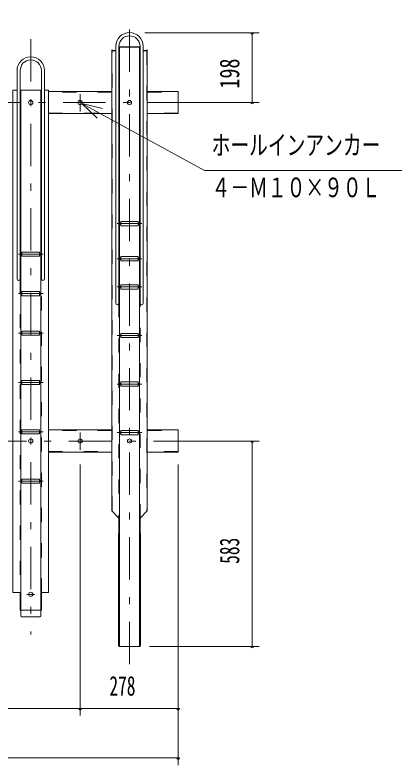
# Model space of a CAD drawing. Units: millimetres, scale not verified. Extents: x -5940 to 5940, y -6448 to 6448.
# Drawn here: x 57 to 1155, y 4320 to 6448 of the extents above; entities that cross this region are included whole.
import ezdxf
from ezdxf.enums import TextEntityAlignment as Align

# ---------------------------------------------------------------- set-up
doc = ezdxf.new("R2010")
doc.units = ezdxf.units.MM
doc.header["$LTSCALE"] = 10
doc.linetypes.add('USER2', pattern=[10, 4, -6])
doc.linetypes.add('USER3', pattern=[24, 12, -5, 2, -5])
for name, color, linetype, lineweight in [('0-2_2-0BOLD', 7, 'Continuous', 18), ('0-3_2-1HIDDEN', 3, 'USER2', 18), ('0-4_2-2CENTER', 3, 'USER3', 18), ('0-5_2-5DIM', 3, 'Continuous', 18)]:
    doc.layers.add(name, color=color, linetype=linetype, lineweight=lineweight)
doc.styles.add('ＭＳ ゴシック', font='')
doc.styles.get('ＭＳ ゴシック').set_extended_font_data('MS Gothic')

msp = doc.modelspace()

# ---------------------------------------------------------------- linework, layer by layer
at = {"layer": '0-2_2-0BOLD'}
for p, q in [((342.92, 6346.2), (331.52, 6346.2)), ((342.92, 5630.22), (342.92, 6358.61)), ((351.92, 6358.61), (351.92, 5630.22)), ((411.92, 6356.93), (351.92, 6356.93)), ((353.52, 6346.2), (351.92, 6346.2)), ((411.92, 6346.2), (410.32, 6346.2)), ((411.92, 5630.22), (411.92, 6358.61)), ((420.92, 6358.61), (420.92, 5630.22)), ((420.92, 6346.2), (432.32, 6346.2)), ((62.92, 6290.27), (62.92, 5699.27)), ((71.92, 5699.27), (71.92, 6290.27)), ((131.92, 5699.27), (131.92, 6290.27)), ((140.92, 6290.27), (140.92, 5699.27)), ((71.92, 6234.27), (131.92, 6234.27)), ((152.32, 6234.27), (140.92, 6234.27)), ((331.52, 6230.77), (152.32, 6230.77)), ((152.32, 6167.77), (331.52, 6167.77)), ((353.52, 5857.87), (356.92, 5857.87)), ((356.92, 5853.87), (353.52, 5853.87)), ((406.92, 5857.87), (410.32, 5857.87)), ((410.32, 5853.87), (406.92, 5853.87)), ((73.52, 5771.27), (76.92, 5771.27)), ((76.92, 5767.27), (73.52, 5767.27)), ((126.92, 5771.27), (130.32, 5771.27)), ((130.32, 5767.27), (126.92, 5767.27)), ((356.92, 5758.41), (353.52, 5758.41)), ((353.52, 5754.41), (356.92, 5754.41)), ((410.32, 5758.41), (406.92, 5758.41)), ((406.92, 5754.41), (410.32, 5754.41)), ((73.52, 5659.27), (76.92, 5659.27)), ((130.32, 5659.27), (126.92, 5659.27)), ((353.52, 5678.36), (356.92, 5678.36)), ((356.92, 5674.36), (353.52, 5674.36)), ((406.92, 5678.36), (410.32, 5678.36)), ((410.32, 5674.36), (406.92, 5674.36)), ((76.92, 5655.27), (73.52, 5655.27)), ((126.92, 5655.27), (130.32, 5655.27)), ((73.52, 5547.27), (76.92, 5547.27)), ((76.92, 5543.27), (73.52, 5543.27)), ((126.92, 5547.27), (130.32, 5547.27)), ((130.32, 5543.27), (126.92, 5543.27)), ((353.52, 5540.62), (356.92, 5540.62)), ((356.92, 5536.62), (353.52, 5536.62)), ((406.92, 5540.62), (410.32, 5540.62)), ((410.32, 5536.62), (406.92, 5536.62)), ((76.92, 5407.27), (73.52, 5407.27)), ((130.32, 5407.27), (126.92, 5407.27)), ((73.52, 5403.27), (76.92, 5403.27)), ((126.92, 5403.27), (130.32, 5403.27)), ((356.92, 5402.88), (353.52, 5402.88)), ((353.52, 5398.88), (356.92, 5398.88)), ((410.32, 5402.88), (406.92, 5402.88)), ((406.92, 5398.88), (410.32, 5398.88)), ((73.52, 5267.27), (76.92, 5267.27)), ((76.92, 5263.27), (73.52, 5263.27)), ((130.32, 5267.27), (126.92, 5267.27)), ((126.92, 5263.27), (130.32, 5263.27)), ((152.32, 5270.77), (331.52, 5270.77)), ((356.92, 5265.14), (353.52, 5265.14)), ((353.52, 5261.14), (356.92, 5261.14)), ((410.32, 5265.14), (406.92, 5265.14)), ((406.92, 5261.14), (410.32, 5261.14)), ((331.52, 5207.77), (152.32, 5207.77)), ((76.92, 5127.27), (73.52, 5127.27)), ((130.32, 5127.27), (126.92, 5127.27)), ((73.52, 5123.27), (76.92, 5123.27)), ((126.92, 5123.27), (130.32, 5123.27)), ((353.52, 5019.94), (351.92, 5019.94)), ((410.32, 5019.94), (411.92, 5019.94)), ((131.92, 4809.27), (131.92, 4759.27)), ((351.92, 4659.59), (351.92, 4656.3))]:
    msp.add_line(p, q, dxfattribs=at)
for points in [[(342.92, 6346.48), (333.12, 6346.48), (333.12, 6348.53), (331.52, 6348.53), (331.52, 5041.59), (351.92, 5019.94), (351.92, 4975.94)], [(410.32, 4656.3), (410.32, 6356.65), (353.52, 6356.65), (353.52, 4656.3)], [(411.92, 4975.94), (411.92, 5019.94), (432.32, 5041.59), (432.32, 6348.53), (430.72, 6348.53), (430.72, 6346.48), (420.92, 6346.48)], [(73.52, 4809.27), (51.52, 4809.27), (51.52, 6234.27), (62.92, 6234.27)], [(129.41, 4741.97), (129.15, 4741.73), (128.85, 4741.5), (128.53, 4741.29), (128.19, 4741.1), (127.82, 4740.94), (127.43, 4740.79), (127.03, 4740.68), (126.61, 4740.58), (126.19, 4740.52), (125.75, 4740.48), (125.32, 4740.46), (78.52, 4740.46), (78.08, 4740.48), (77.65, 4740.52), (77.22, 4740.58), (76.81, 4740.68), (76.41, 4740.79), (76.02, 4740.94), (75.65, 4741.1), (75.31, 4741.29), (74.98, 4741.5), (74.69, 4741.73), (74.42, 4741.97), (74.19, 4742.23), (73.99, 4742.5), (73.82, 4742.79), (73.69, 4743.08), (73.59, 4743.39), (73.54, 4743.69), (73.52, 4744), (73.52, 6234.27)], [(130.32, 6234.27), (130.32, 4744), (130.3, 4743.69), (130.24, 4743.39), (130.15, 4743.08), (130.02, 4742.79), (129.85, 4742.5), (129.65, 4742.23), (129.41, 4741.97)], [(152.32, 6234.27), (152.32, 4809.27), (130.32, 4809.27)], [(432.32, 6167.77), (519.92, 6167.77), (519.92, 6230.77), (432.32, 6230.77)], [(432.32, 5270.77), (519.92, 5270.77), (519.92, 5207.77), (432.32, 5207.77)], [(353.52, 4975.94), (350.32, 4975.94), (350.32, 4659.59), (353.52, 4659.59)], [(410.32, 4659.59), (413.52, 4659.59), (413.52, 4975.94), (410.32, 4975.94)], [(131.92, 4759.27), (71.92, 4759.27), (71.92, 4809.27)], [(351.92, 4656.3), (411.92, 4656.3), (411.92, 4659.59)]]:
    msp.add_lwpolyline(points, dxfattribs=at)
for points in [[(356.92, 5849.87), (406.92, 5849.87), (406.92, 5861.87), (356.92, 5861.87)], [(76.92, 5763.27), (76.92, 5775.27), (126.92, 5775.27), (126.92, 5763.27)], [(356.92, 5762.41), (356.92, 5750.41), (406.92, 5750.41), (406.92, 5762.41)], [(406.92, 5682.36), (406.92, 5670.36), (356.92, 5670.36), (356.92, 5682.36)], [(126.92, 5651.27), (126.92, 5663.27), (76.92, 5663.27), (76.92, 5651.27)], [(76.92, 5539.27), (126.92, 5539.27), (126.92, 5551.27), (76.92, 5551.27)], [(406.92, 5544.62), (356.92, 5544.62), (356.92, 5532.62), (406.92, 5532.62)], [(126.92, 5399.27), (126.92, 5411.27), (76.92, 5411.27), (76.92, 5399.27)], [(356.92, 5406.88), (406.92, 5406.88), (406.92, 5394.88), (356.92, 5394.88)], [(76.92, 5271.27), (76.92, 5259.27), (126.92, 5259.27), (126.92, 5271.27)], [(356.92, 5269.14), (406.92, 5269.14), (406.92, 5257.14), (356.92, 5257.14)], [(126.92, 5119.27), (76.92, 5119.27), (76.92, 5131.27), (126.92, 5131.27)]]:
    msp.add_lwpolyline(points, close=True, dxfattribs=at)
for centre in [(101.92, 6199.27), (241.92, 6199.27), (381.92, 6199.27), (101.92, 5239.27), (241.92, 5239.27), (381.92, 5239.27), (101.92, 4804.27)]:
    msp.add_circle(centre, 6, dxfattribs=at)
for centre, radius, start, end in [((381.92, 6358.61), 39, 0, 180), ((381.92, 6358.61), 30, 0, 180), ((101.92, 6290.27), 39, 0, 180), ((101.92, 6290.27), 30, 0, 180), ((67.42, 5699.27), 4.5, 180, 0), ((136.42, 5699.27), 4.5, 180, 0), ((347.42, 5630.22), 4.5, 180, 0), ((416.42, 5630.22), 4.5, 180, 0)]:
    msp.add_arc(centre, radius, start, end, dxfattribs=at)
at = {"layer": '0-3_2-1HIDDEN'}
for p, q in [((333.12, 5041.59), (333.12, 6346.48)), ((331.52, 6229.17), (152.32, 6229.17)), ((432.32, 6229.17), (519.92, 6229.17)), ((152.32, 6169.37), (331.52, 6169.37)), ((519.92, 6169.37), (432.32, 6169.37)), ((71.92, 5699.27), (71.92, 4809.27)), ((131.92, 4809.27), (131.92, 5699.27)), ((351.92, 5630.22), (351.92, 5019.94)), ((411.92, 5019.94), (411.92, 5630.22)), ((331.52, 5269.17), (152.32, 5269.17)), ((432.32, 5269.17), (519.92, 5269.17)), ((152.32, 5209.37), (331.52, 5209.37)), ((519.92, 5209.37), (432.32, 5209.37)), ((333.12, 5041.59), (331.52, 5041.59)), ((351.92, 4975.94), (351.92, 4659.59)), ((411.92, 4659.59), (411.92, 4975.94))]:
    msp.add_line(p, q, dxfattribs=at)
msp.add_lwpolyline([(430.72, 6346.48), (430.72, 5041.59), (432.32, 5041.59)], dxfattribs=at)
at = {"layer": '0-4_2-2CENTER'}
for p, q in [((381.92, 4606.3), (381.92, 6447.61)), ((101.92, 6379.27), (101.92, 4690.46)), ((241.92, 6223.35), (241.92, 6174.14)), ((-1486.08, 6199.27), (569.92, 6199.27)), ((416.92, 5855.87), (346.92, 5855.87)), ((66.92, 5769.27), (136.92, 5769.27)), ((346.92, 5756.41), (416.92, 5756.41)), ((416.92, 5676.36), (346.92, 5676.36)), ((136.92, 5657.27), (66.92, 5657.27)), ((66.92, 5545.27), (136.92, 5545.27)), ((346.92, 5538.62), (416.92, 5538.62)), ((136.92, 5405.27), (66.92, 5405.27)), ((416.92, 5400.88), (346.92, 5400.88)), ((136.92, 5265.27), (66.92, 5265.27)), ((241.92, 5214.14), (241.92, 5263.35)), ((346.92, 5263.14), (416.92, 5263.14)), ((569.92, 5239.27), (-1486.08, 5239.27)), ((66.92, 5125.27), (136.92, 5125.27)), ((90.92, 4804.27), (112.92, 4804.27))]:
    msp.add_line(p, q, dxfattribs=at)
at = {"layer": '0-5_2-5DIM'}
for p, q in [((749.92, 6397.27), (425.27, 6397.27)), ((733.92, 6397.27), (725.92, 6397.27)), ((729.92, 6199.27), (729.92, 6397.27)), ((247.18, 6196.39), (290.59, 6154.97)), ((549.92, 6199.27), (749.92, 6199.27)), ((733.92, 6199.27), (725.92, 6199.27)), ((549.92, 5239.27), (749.92, 5239.27)), ((733.92, 5239.27), (725.92, 5239.27)), ((729.92, 5239.27), (729.92, 4656.27)), ((241.92, 5172.37), (241.92, 4460.27)), ((519.92, 4320.27), (519.92, 5172.37)), ((749.92, 4656.27), (438.56, 4656.27)), ((733.92, 4656.27), (725.92, 4656.27)), ((519.92, 4480.27), (-1436.08, 4480.27)), ((245.92, 4480.27), (237.92, 4480.27)), ((523.92, 4480.27), (515.92, 4480.27)), ((-1436.08, 4340.27), (519.92, 4340.27)), ((523.92, 4340.27), (515.92, 4340.27))]:
    msp.add_line(p, q, dxfattribs=at)
msp.add_lwpolyline([(305.49, 6182.23), (247.18, 6196.39), (594.7, 6006.48), (1154.7, 6006.48)], dxfattribs=at)
for centre in [(729.92, 6397.27), (729.92, 6199.27), (729.92, 5239.27), (729.92, 4656.27), (241.92, 4480.27), (519.92, 4480.27), (519.92, 4340.27)]:
    msp.add_arc(centre, 4, 180, 0, dxfattribs=at)

# ---------------------------------------------------------------- texts
at = {"layer": '0-5_2-5DIM', "color": 7, "style": 'ＭＳ ゴシック'}
for s, width, p in [('198', 0.75, (709.92, 6238.87)), ('583', 0.65, (709.92, 4890.88))]:
    msp.add_text(s, height=55.72, rotation=90, dxfattribs=dict(at, width=width)).set_placement(p, align=Align.BOTTOM_LEFT)
for s, width, p in [('ホールインアンカー', 0.7, (614.7, 6034.08)), ('４－Ｍ１０×９０Ｌ', 0.7, (614.7, 5914.08)), ('278', 0.65, (324.93, 4500.27))]:
    msp.add_text(s, height=55.72, dxfattribs=dict(at, width=width)).set_placement(p, align=Align.BOTTOM_LEFT)

doc.saveas('drawing.dxf')
